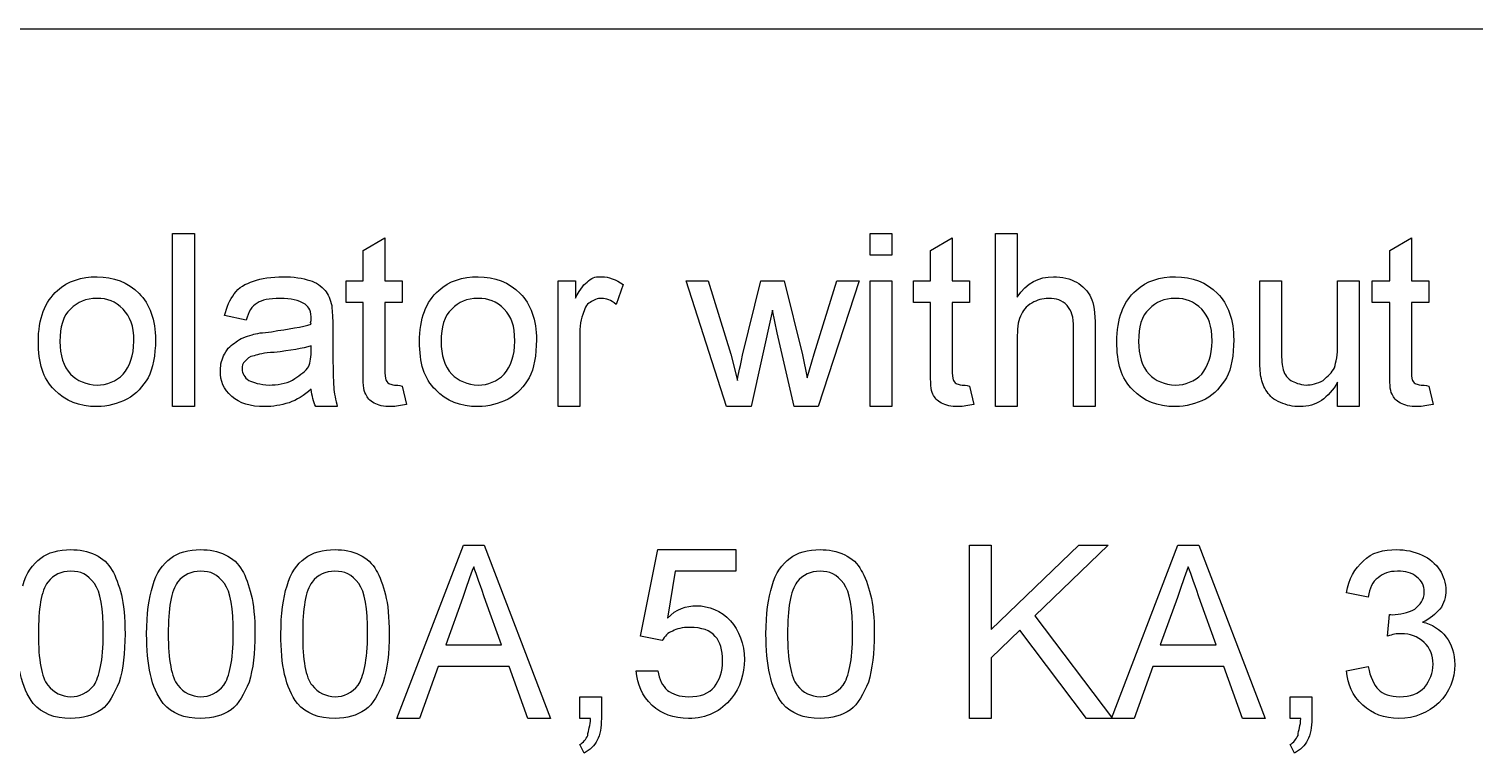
# Model space of a CAD drawing. Header units: millimetres. Extents: x 12 to 286, y 8 to 173.
# Drawn here: x 183.16 to 194.93, y 45.23 to 51.13 of the extents above; entities that cross this region are included whole.
import ezdxf

# ---------------------------------------------------------------- set-up
doc = ezdxf.new("R2010")
doc.units = ezdxf.units.MM
doc.layers.get('0').update_dxf_attribs({"linetype": 'CONTINUOUS'})

msp = doc.modelspace()

# ---------------------------------------------------------------- linework, layer by layer
at = {"color": 0}
for p, q in [((170.279, 51.1253), (279.795, 51.1253)), ((184.326, 48.048), (184.326, 49.4591)), ((184.326, 49.4591), (184.503, 49.4591)), ((184.503, 49.4591), (184.503, 48.048)), ((190.007, 49.2827), (190.007, 49.4591)), ((190.007, 49.4591), (190.183, 49.4591)), ((190.183, 49.4591), (190.183, 49.2827)), ((191.029, 48.048), (191.029, 49.4591)), ((191.029, 49.4591), (191.206, 49.4591)), ((191.206, 49.4591), (191.206, 48.9409)), ((185.878, 49.3201), (186.054, 49.4235)), ((186.054, 49.4235), (186.054, 49.0721)), ((190.5, 49.3201), (190.676, 49.4235)), ((190.676, 49.4235), (190.676, 49.0721)), ((194.24, 49.3201), (194.417, 49.4235)), ((194.417, 49.4235), (194.417, 49.0721)), ((185.878, 49.0721), (185.878, 49.3201)), ((190.183, 49.2827), (190.007, 49.2827)), ((190.5, 49.0721), (190.5, 49.3201)), ((194.24, 49.0721), (194.24, 49.3201)), ((185.738, 48.8957), (185.738, 49.0721)), ((185.738, 49.0721), (185.878, 49.0721)), ((186.054, 49.0721), (186.196, 49.0721)), ((186.196, 49.0721), (186.196, 48.8957)), ((187.465, 48.048), (187.465, 49.0721)), ((187.465, 49.0721), (187.608, 49.0721)), ((187.608, 49.0721), (187.608, 48.9313)), ((187.995, 49.0418), (187.938, 48.8805)), ((188.837, 48.048), (188.508, 49.0721)), ((188.508, 49.0721), (188.689, 49.0721)), ((188.689, 49.0721), (188.874, 48.4766)), ((188.969, 48.4671), (189.116, 49.0721)), ((189.116, 49.0721), (189.308, 49.0721)), ((189.308, 49.0721), (189.457, 48.4699)), ((189.551, 48.4794), (189.735, 49.0721)), ((189.919, 49.0721), (189.585, 48.048)), ((189.735, 49.0721), (189.919, 49.0721)), ((190.007, 48.048), (190.007, 49.0721)), ((190.007, 49.0721), (190.183, 49.0721)), ((190.183, 49.0721), (190.183, 48.048)), ((190.36, 48.8957), (190.36, 49.0721)), ((190.36, 49.0721), (190.5, 49.0721)), ((190.676, 49.0721), (190.817, 49.0721)), ((190.817, 49.0721), (190.817, 48.8957)), ((193.182, 48.4519), (193.182, 49.0721)), ((193.182, 49.0721), (193.358, 49.0721)), ((193.358, 49.0721), (193.358, 48.5359)), ((193.815, 48.5539), (193.815, 49.0721)), ((193.815, 49.0721), (193.992, 49.0721)), ((193.992, 49.0721), (193.992, 48.048)), ((194.098, 48.8957), (194.098, 49.0721)), ((194.098, 49.0721), (194.24, 49.0721)), ((194.417, 49.0721), (194.557, 49.0721)), ((194.557, 49.0721), (194.557, 48.8957)), ((185.878, 48.8957), (185.738, 48.8957)), ((185.878, 48.3415), (185.878, 48.8957)), ((186.196, 48.8957), (186.054, 48.8957)), ((186.054, 48.8957), (186.054, 48.3528)), ((190.5, 48.8957), (190.36, 48.8957)), ((190.5, 48.3415), (190.5, 48.8957)), ((190.817, 48.8957), (190.676, 48.8957)), ((190.676, 48.8957), (190.676, 48.3528)), ((194.24, 48.8957), (194.098, 48.8957)), ((194.24, 48.3415), (194.24, 48.8957)), ((194.557, 48.8957), (194.417, 48.8957)), ((194.417, 48.8957), (194.417, 48.3528)), ((184.926, 48.7535), (184.749, 48.7895)), ((189.213, 48.835), (189.037, 48.048)), ((189.25, 48.6488), (189.213, 48.835)), ((185.631, 48.7204), (185.631, 48.5098)), ((189.389, 48.048), (189.25, 48.6488)), ((191.665, 48.048), (191.665, 48.6862)), ((191.841, 48.7041), (191.841, 48.048)), ((183.232, 48.5771), (183.232, 48.5771)), ((185.454, 48.4946), (185.455, 48.5429)), ((186.337, 48.5771), (186.337, 48.5771)), ((187.642, 48.5937), (187.642, 48.048)), ((191.206, 48.598), (191.206, 48.048)), ((192.017, 48.5771), (192.017, 48.5771)), ((188.874, 48.4766), (188.928, 48.2618)), ((189.457, 48.4699), (189.494, 48.2822)), ((189.494, 48.2822), (189.551, 48.4794)), ((185.455, 48.1902), (185.455, 48.1902)), ((186.196, 48.2148), (186.231, 48.0646)), ((190.817, 48.2148), (190.853, 48.0646)), ((193.815, 48.048), (193.815, 48.248)), ((194.557, 48.2148), (194.593, 48.0646)), ((184.503, 48.048), (184.326, 48.048)), ((185.667, 48.048), (185.491, 48.048)), ((187.642, 48.048), (187.465, 48.048)), ((189.037, 48.048), (188.837, 48.048)), ((189.585, 48.048), (189.389, 48.048)), ((190.183, 48.048), (190.007, 48.048)), ((191.206, 48.048), (191.029, 48.048)), ((191.841, 48.048), (191.665, 48.048)), ((193.992, 48.048), (193.815, 48.048)), ((186.152, 45.5083), (186.694, 46.9194)), ((186.694, 46.9194), (186.863, 46.9194)), ((186.863, 46.9194), (187.405, 45.5083)), ((188.137, 46.1779), (188.277, 46.8835)), ((188.277, 46.8835), (188.913, 46.8835)), ((188.913, 46.8835), (188.913, 46.7071)), ((190.817, 45.5083), (190.817, 46.9194)), ((190.817, 46.9194), (190.993, 46.9194)), ((190.993, 46.9194), (190.993, 46.2333)), ((190.993, 46.2333), (191.707, 46.9194)), ((191.947, 46.9194), (191.35, 46.3448)), ((191.707, 46.9194), (191.947, 46.9194)), ((191.973, 45.5083), (192.515, 46.9194)), ((192.515, 46.9194), (192.684, 46.9194)), ((192.684, 46.9194), (193.226, 45.5083)), ((188.42, 46.7071), (188.356, 46.3243)), ((188.913, 46.7071), (188.42, 46.7071)), ((194.064, 46.4965), (193.887, 46.5307)), ((186.69, 46.4936), (186.551, 46.1077)), ((187.005, 46.1077), (186.878, 46.4619)), ((192.51, 46.4936), (192.371, 46.1077)), ((192.826, 46.1077), (192.699, 46.4619)), ((191.35, 46.3448), (191.981, 45.5083)), ((194.221, 46.1779), (194.239, 46.3543)), ((184.114, 46.1959), (184.114, 46.1959)), ((185.208, 46.1959), (185.208, 46.1959)), ((188.313, 46.1437), (188.137, 46.1779)), ((189.159, 46.1959), (189.159, 46.1959)), ((191.228, 46.2276), (190.993, 46.0015)), ((191.771, 45.5083), (191.228, 46.2276)), ((186.551, 46.1077), (187.005, 46.1077)), ((192.371, 46.1077), (192.826, 46.1077)), ((186.489, 45.9313), (186.337, 45.5083)), ((187.067, 45.9313), (186.489, 45.9313)), ((187.219, 45.5083), (187.067, 45.9313)), ((190.993, 46.0015), (190.993, 45.5083)), ((192.309, 45.9313), (192.158, 45.5083)), ((192.888, 45.9313), (192.309, 45.9313)), ((193.04, 45.5083), (192.888, 45.9313)), ((193.887, 45.8971), (194.064, 45.9313)), ((188.101, 45.8971), (188.277, 45.8971)), ((187.642, 45.5083), (187.642, 45.6847)), ((187.642, 45.6847), (187.818, 45.6847)), ((187.818, 45.6847), (187.818, 45.5083)), ((193.428, 45.5083), (193.428, 45.6847)), ((193.428, 45.6847), (193.605, 45.6847)), ((193.605, 45.6847), (193.605, 45.5083)), ((186.337, 45.5083), (186.152, 45.5083)), ((187.405, 45.5083), (187.219, 45.5083)), ((187.73, 45.5083), (187.642, 45.5083)), ((190.993, 45.5083), (190.817, 45.5083)), ((191.981, 45.5083), (191.771, 45.5083)), ((192.158, 45.5083), (191.973, 45.5083)), ((193.226, 45.5083), (193.04, 45.5083)), ((193.515, 45.5083), (193.428, 45.5083)), ((187.678, 45.2258), (187.642, 45.296)), ((193.463, 45.2258), (193.428, 45.296))]:
    msp.add_line(p, q, dxfattribs=at)
for points in [[(183.389, 48.9948), (183.472, 49.0721), (183.584, 49.1063), (183.71, 49.1063)], [(183.71, 49.1063), (183.843, 49.1063), (183.964, 49.0608), (184.052, 48.9701)], [(184.985, 49.0707), (185.047, 49.094), (185.134, 49.1063), (185.225, 49.1063)], [(185.225, 49.1063), (185.309, 49.1063), (185.388, 49.0968), (185.444, 49.0746)], [(186.494, 48.9948), (186.577, 49.0721), (186.688, 49.1063), (186.814, 49.1063)], [(186.814, 49.1063), (186.948, 49.1063), (187.067, 49.0608), (187.157, 48.9701)], [(187.714, 49.0721), (187.747, 49.1063), (187.783, 49.1063), (187.822, 49.1063)], [(187.822, 49.1063), (187.877, 49.1063), (187.937, 49.0844), (187.995, 49.0418)], [(191.206, 48.9409), (191.284, 49.0594), (191.382, 49.1063), (191.5, 49.1063)], [(191.5, 49.1063), (191.569, 49.1063), (191.637, 49.0911), (191.689, 49.0608)], [(192.174, 48.9948), (192.256, 49.0721), (192.369, 49.1063), (192.494, 49.1063)], [(192.494, 49.1063), (192.628, 49.1063), (192.748, 49.0608), (192.836, 48.9701)], [(183.232, 48.5771), (183.232, 48.7645), (183.285, 48.9038), (183.389, 48.9948)], [(184.828, 48.9659), (184.863, 49.0238), (184.918, 49.0456), (184.985, 49.0707)], [(185.444, 49.0746), (185.492, 49.0636), (185.54, 49.0266), (185.567, 48.9948)], [(185.567, 48.9948), (185.591, 48.9645), (185.612, 48.9204), (185.623, 48.8707)], [(186.337, 48.5771), (186.337, 48.7645), (186.389, 48.9038), (186.494, 48.9948)], [(187.608, 48.9313), (187.646, 49.0142), (187.682, 49.0499), (187.714, 49.0721)], [(191.689, 49.0608), (191.736, 49.0347), (191.783, 48.9892), (191.806, 48.937)], [(192.017, 48.5771), (192.017, 48.7645), (192.07, 48.9038), (192.174, 48.9948)], [(183.71, 48.9299), (183.617, 48.9299), (183.552, 48.901), (183.494, 48.8431)], [(183.922, 48.8417), (183.859, 48.9066), (183.794, 48.9299), (183.71, 48.9299)], [(184.052, 48.9701), (184.138, 48.8887), (184.186, 48.7521), (184.186, 48.5923)], [(184.749, 48.7895), (184.766, 48.8625), (184.792, 48.9218), (184.828, 48.9659)], [(185.015, 48.8915), (184.968, 48.8668), (184.945, 48.8199), (184.926, 48.7535)], [(185.201, 48.9299), (185.108, 48.9299), (185.055, 48.9176), (185.015, 48.8915)], [(185.404, 48.8819), (185.352, 48.9176), (185.291, 48.9299), (185.201, 48.9299)], [(185.455, 48.7564), (185.455, 48.8266), (185.438, 48.8569), (185.404, 48.8819)], [(185.623, 48.8707), (185.62, 48.8488), (185.631, 48.7909), (185.631, 48.7204)], [(186.814, 48.9299), (186.721, 48.9299), (186.656, 48.901), (186.599, 48.8431)], [(187.027, 48.8417), (186.964, 48.9066), (186.899, 48.9299), (186.814, 48.9299)], [(187.157, 48.9701), (187.242, 48.8887), (187.289, 48.7521), (187.289, 48.5923)], [(187.728, 48.8957), (187.694, 48.8844), (187.679, 48.8403), (187.668, 48.799)], [(187.821, 48.9299), (187.785, 48.9299), (187.755, 48.919), (187.728, 48.8957)], [(187.938, 48.8805), (187.894, 48.9176), (187.86, 48.9299), (187.821, 48.9299)], [(191.324, 48.8915), (191.277, 48.8668), (191.251, 48.8294), (191.233, 48.7839)], [(191.461, 48.9299), (191.409, 48.9299), (191.367, 48.9176), (191.324, 48.8915)], [(191.611, 48.8721), (191.569, 48.9176), (191.525, 48.9299), (191.461, 48.9299)], [(191.665, 48.6862), (191.665, 48.7825), (191.647, 48.8336), (191.611, 48.8721)], [(191.806, 48.937), (191.829, 48.8929), (191.841, 48.8061), (191.841, 48.7041)], [(192.494, 48.9299), (192.402, 48.9299), (192.336, 48.901), (192.279, 48.8431)], [(192.708, 48.8417), (192.643, 48.9066), (192.578, 48.9299), (192.494, 48.9299)], [(192.836, 48.9701), (192.923, 48.8887), (192.969, 48.7521), (192.969, 48.5923)], [(183.494, 48.8431), (183.432, 48.7895), (183.408, 48.6957), (183.408, 48.5786)], [(184.01, 48.5828), (184.01, 48.7066), (183.981, 48.7825), (183.922, 48.8417)], [(185.454, 48.7193), (185.444, 48.7384), (185.455, 48.7507), (185.455, 48.7564)], [(186.599, 48.8431), (186.537, 48.7895), (186.513, 48.6957), (186.513, 48.5786)], [(187.113, 48.5828), (187.113, 48.7066), (187.085, 48.7825), (187.027, 48.8417)], [(187.668, 48.799), (187.642, 48.7454), (187.642, 48.6668), (187.642, 48.5937)], [(191.233, 48.7839), (191.206, 48.7412), (191.206, 48.6777), (191.206, 48.598)], [(192.279, 48.8431), (192.217, 48.7895), (192.194, 48.6957), (192.194, 48.5786)], [(192.793, 48.5828), (192.793, 48.7066), (192.764, 48.7825), (192.708, 48.8417)], [(184.843, 48.5757), (184.874, 48.6022), (184.924, 48.6198), (184.973, 48.6336)], [(184.973, 48.6336), (185.004, 48.6473), (185.062, 48.6502), (185.132, 48.6586)], [(185.132, 48.6586), (185.269, 48.6833), (185.386, 48.6957), (185.454, 48.7193)], [(183.364, 48.1845), (183.268, 48.2769), (183.232, 48.4064), (183.232, 48.5771)], [(183.408, 48.5786), (183.408, 48.471), (183.437, 48.3718), (183.494, 48.3126)], [(183.924, 48.3126), (183.974, 48.3775), (184.01, 48.4614), (184.01, 48.5828)], [(184.186, 48.5923), (184.186, 48.4685), (184.165, 48.3581), (184.127, 48.2836)], [(184.749, 48.4766), (184.774, 48.5278), (184.804, 48.551), (184.843, 48.5757)], [(185.455, 48.5429), (185.388, 48.5221), (185.287, 48.5041), (185.152, 48.4904)], [(185.631, 48.5098), (185.631, 48.3747), (185.634, 48.2632), (185.638, 48.2078)], [(186.469, 48.1845), (186.373, 48.2769), (186.337, 48.4064), (186.337, 48.5771)], [(186.513, 48.5786), (186.513, 48.471), (186.542, 48.3718), (186.599, 48.3126)], [(187.027, 48.3126), (187.078, 48.3775), (187.113, 48.4614), (187.113, 48.5828)], [(187.289, 48.5923), (187.289, 48.4685), (187.27, 48.3581), (187.231, 48.2836)], [(192.148, 48.1845), (192.052, 48.2769), (192.017, 48.4064), (192.017, 48.5771)], [(192.194, 48.5786), (192.194, 48.471), (192.221, 48.3718), (192.279, 48.3126)], [(192.708, 48.3126), (192.757, 48.3775), (192.793, 48.4614), (192.793, 48.5828)], [(192.969, 48.5923), (192.969, 48.4685), (192.95, 48.3581), (192.91, 48.2836)], [(193.358, 48.5359), (193.358, 48.4533), (193.361, 48.3926), (193.368, 48.3637)], [(193.789, 48.3651), (193.804, 48.4092), (193.815, 48.471), (193.815, 48.5539)], [(184.715, 48.3401), (184.715, 48.3979), (184.726, 48.4353), (184.749, 48.4766)], [(184.916, 48.4173), (184.892, 48.405), (184.892, 48.3775), (184.892, 48.3528)], [(184.991, 48.4628), (184.949, 48.4558), (184.934, 48.4382), (184.916, 48.4173)], [(185.152, 48.4904), (185.07, 48.4875), (185.022, 48.4724), (184.991, 48.4628)], [(185.425, 48.3609), (185.443, 48.3926), (185.454, 48.4353), (185.454, 48.4946)], [(188.928, 48.2618), (188.923, 48.2836), (188.943, 48.3401), (188.969, 48.4671)], [(193.191, 48.2935), (193.182, 48.3277), (193.182, 48.3789), (193.182, 48.4519)], [(183.494, 48.3126), (183.546, 48.2604), (183.624, 48.2244), (183.71, 48.2244)], [(183.71, 48.2244), (183.789, 48.2244), (183.866, 48.2533), (183.924, 48.3126)], [(184.127, 48.2836), (184.083, 48.2134), (184.03, 48.1513), (183.954, 48.1101)], [(184.809, 48.1309), (184.738, 48.1926), (184.715, 48.2547), (184.715, 48.3401)], [(184.892, 48.3528), (184.892, 48.321), (184.909, 48.285), (184.947, 48.2618)], [(185.302, 48.2632), (185.35, 48.3002), (185.398, 48.3224), (185.425, 48.3609)], [(185.899, 48.1499), (185.878, 48.1817), (185.878, 48.2438), (185.878, 48.3415)], [(186.054, 48.3528), (186.054, 48.3126), (186.057, 48.2794), (186.063, 48.2671)], [(186.063, 48.2671), (186.066, 48.2632), (186.075, 48.2438), (186.086, 48.2353)], [(186.599, 48.3126), (186.651, 48.2604), (186.728, 48.2244), (186.814, 48.2244)], [(186.814, 48.2244), (186.894, 48.2244), (186.971, 48.2533), (187.027, 48.3126)], [(187.231, 48.2836), (187.187, 48.2134), (187.135, 48.1513), (187.059, 48.1101)], [(190.519, 48.1499), (190.5, 48.1817), (190.5, 48.2438), (190.5, 48.3415)], [(190.676, 48.3528), (190.676, 48.3126), (190.679, 48.2794), (190.683, 48.2671)], [(190.683, 48.2671), (190.686, 48.2632), (190.697, 48.2438), (190.708, 48.2353)], [(192.279, 48.3126), (192.33, 48.2604), (192.407, 48.2244), (192.494, 48.2244)], [(192.494, 48.2244), (192.574, 48.2244), (192.651, 48.2533), (192.708, 48.3126)], [(192.91, 48.2836), (192.867, 48.2134), (192.814, 48.1513), (192.739, 48.1101)], [(193.241, 48.1679), (193.209, 48.2092), (193.201, 48.2438), (193.191, 48.2935)], [(193.368, 48.3637), (193.374, 48.321), (193.399, 48.2865), (193.433, 48.2618)], [(193.697, 48.2618), (193.733, 48.2988), (193.771, 48.3224), (193.789, 48.3651)], [(194.259, 48.1499), (194.24, 48.1817), (194.24, 48.2438), (194.24, 48.3415)], [(194.417, 48.3528), (194.417, 48.3126), (194.418, 48.2794), (194.423, 48.2671)], [(194.423, 48.2671), (194.426, 48.2632), (194.436, 48.2438), (194.447, 48.2353)], [(183.71, 48.048), (183.562, 48.048), (183.453, 48.0935), (183.364, 48.1845)], [(184.947, 48.2618), (184.978, 48.248), (185.039, 48.2244), (185.112, 48.2244)], [(185.112, 48.2244), (185.179, 48.2244), (185.245, 48.2367), (185.302, 48.2632)], [(185.455, 48.1902), (185.396, 48.1376), (185.335, 48.102), (185.275, 48.0797)], [(185.491, 48.048), (185.471, 48.0882), (185.461, 48.1348), (185.455, 48.1902)], [(185.638, 48.2078), (185.641, 48.1584), (185.654, 48.0991), (185.667, 48.048)], [(185.968, 48.0769), (185.929, 48.0977), (185.912, 48.1196), (185.899, 48.1499)], [(186.086, 48.2353), (186.087, 48.2367), (186.114, 48.2244), (186.134, 48.2244)], [(186.134, 48.2244), (186.147, 48.2244), (186.17, 48.2215), (186.196, 48.2148)], [(186.814, 48.048), (186.666, 48.048), (186.556, 48.0935), (186.469, 48.1845)], [(190.59, 48.0769), (190.551, 48.0977), (190.533, 48.1196), (190.519, 48.1499)], [(190.708, 48.2353), (190.708, 48.2367), (190.736, 48.2244), (190.756, 48.2244)], [(190.756, 48.2244), (190.769, 48.2244), (190.792, 48.2215), (190.817, 48.2148)], [(192.494, 48.048), (192.345, 48.048), (192.236, 48.0935), (192.148, 48.1845)], [(193.351, 48.0826), (193.292, 48.1044), (193.266, 48.1334), (193.241, 48.1679)], [(193.433, 48.2618), (193.465, 48.248), (193.508, 48.2244), (193.558, 48.2244)], [(193.815, 48.248), (193.741, 48.1182), (193.639, 48.048), (193.51, 48.048)], [(193.558, 48.2244), (193.599, 48.2244), (193.653, 48.2367), (193.697, 48.2618)], [(194.328, 48.0769), (194.29, 48.0977), (194.273, 48.1196), (194.259, 48.1499)], [(194.447, 48.2353), (194.448, 48.2367), (194.474, 48.2244), (194.495, 48.2244)], [(194.495, 48.2244), (194.507, 48.2244), (194.532, 48.2215), (194.557, 48.2148)], [(183.954, 48.1101), (183.874, 48.0716), (183.799, 48.048), (183.71, 48.048)], [(185.077, 48.048), (184.958, 48.048), (184.871, 48.0755), (184.809, 48.1309)], [(185.275, 48.0797), (185.203, 48.0603), (185.146, 48.048), (185.077, 48.048)], [(186.107, 48.048), (186.042, 48.048), (186.001, 48.0579), (185.968, 48.0769)], [(186.231, 48.0646), (186.186, 48.0603), (186.144, 48.048), (186.107, 48.048)], [(187.059, 48.1101), (186.979, 48.0716), (186.902, 48.048), (186.814, 48.048)], [(190.729, 48.048), (190.664, 48.048), (190.623, 48.0579), (190.59, 48.0769)], [(190.853, 48.0646), (190.806, 48.0603), (190.766, 48.048), (190.729, 48.048)], [(192.739, 48.1101), (192.658, 48.0716), (192.582, 48.048), (192.494, 48.048)], [(193.51, 48.048), (193.449, 48.048), (193.401, 48.0589), (193.351, 48.0826)], [(194.467, 48.048), (194.403, 48.048), (194.361, 48.0579), (194.328, 48.0769)], [(194.593, 48.0646), (194.546, 48.0603), (194.505, 48.048), (194.467, 48.048)], [(183.251, 46.8133), (183.311, 46.8602), (183.399, 46.8835), (183.497, 46.8835)], [(183.497, 46.8835), (183.564, 46.8835), (183.636, 46.8697), (183.697, 46.8408)], [(184.31, 46.8133), (184.369, 46.8602), (184.457, 46.8835), (184.555, 46.8835)], [(184.555, 46.8835), (184.623, 46.8835), (184.694, 46.8697), (184.755, 46.8408)], [(185.404, 46.8133), (185.463, 46.8602), (185.552, 46.8835), (185.649, 46.8835)], [(185.649, 46.8835), (185.716, 46.8835), (185.789, 46.8697), (185.849, 46.8408)], [(189.355, 46.8133), (189.414, 46.8602), (189.502, 46.8835), (189.6, 46.8835)], [(189.6, 46.8835), (189.666, 46.8835), (189.739, 46.8697), (189.8, 46.8408)], [(194.026, 46.7914), (194.088, 46.8602), (194.19, 46.8835), (194.298, 46.8835)], [(194.298, 46.8835), (194.364, 46.8835), (194.441, 46.8683), (194.505, 46.8394)], [(183.105, 46.5889), (183.134, 46.6961), (183.187, 46.7663), (183.251, 46.8133)], [(183.697, 46.8408), (183.756, 46.8147), (183.803, 46.7692), (183.833, 46.7141)], [(184.164, 46.5889), (184.193, 46.6961), (184.245, 46.7663), (184.31, 46.8133)], [(184.755, 46.8408), (184.814, 46.8147), (184.861, 46.7692), (184.892, 46.7141)], [(185.258, 46.5889), (185.286, 46.6961), (185.339, 46.7663), (185.404, 46.8133)], [(185.849, 46.8408), (185.907, 46.8147), (185.955, 46.7692), (185.984, 46.7141)], [(186.778, 46.7431), (186.745, 46.6644), (186.721, 46.5818), (186.69, 46.4936)], [(186.878, 46.4619), (186.833, 46.5899), (186.803, 46.6729), (186.778, 46.7431)], [(189.209, 46.5889), (189.238, 46.6961), (189.29, 46.7663), (189.355, 46.8133)], [(189.8, 46.8408), (189.859, 46.8147), (189.906, 46.7692), (189.935, 46.7141)], [(192.599, 46.7431), (192.566, 46.6644), (192.542, 46.5818), (192.51, 46.4936)], [(192.699, 46.4619), (192.654, 46.5899), (192.624, 46.6729), (192.599, 46.7431)], [(193.887, 46.5307), (193.906, 46.6439), (193.955, 46.7307), (194.026, 46.7914)], [(194.505, 46.8394), (194.561, 46.8118), (194.615, 46.7678), (194.648, 46.7155)], [(183.308, 46.6189), (183.256, 46.5487), (183.232, 46.4012), (183.232, 46.1959)], [(183.496, 46.7071), (183.416, 46.7071), (183.359, 46.6781), (183.308, 46.6189)], [(183.69, 46.6065), (183.63, 46.6838), (183.578, 46.7071), (183.496, 46.7071)], [(183.833, 46.7141), (183.862, 46.6686), (183.888, 46.5928), (183.908, 46.5145)], [(184.366, 46.6189), (184.314, 46.5487), (184.29, 46.4012), (184.29, 46.1959)], [(184.554, 46.7071), (184.474, 46.7071), (184.417, 46.6781), (184.366, 46.6189)], [(184.748, 46.6065), (184.689, 46.6838), (184.636, 46.7071), (184.554, 46.7071)], [(184.892, 46.7141), (184.92, 46.6686), (184.947, 46.5928), (184.966, 46.5145)], [(185.461, 46.6189), (185.408, 46.5487), (185.385, 46.4012), (185.385, 46.1959)], [(185.648, 46.7071), (185.568, 46.7071), (185.51, 46.6781), (185.461, 46.6189)], [(185.842, 46.6065), (185.783, 46.6838), (185.729, 46.7071), (185.648, 46.7071)], [(185.984, 46.7141), (186.014, 46.6686), (186.039, 46.5928), (186.06, 46.5145)], [(189.411, 46.6189), (189.359, 46.5487), (189.335, 46.4012), (189.335, 46.1959)], [(189.599, 46.7071), (189.519, 46.7071), (189.461, 46.6781), (189.411, 46.6189)], [(189.793, 46.6065), (189.734, 46.6838), (189.68, 46.7071), (189.599, 46.7071)], [(189.935, 46.7141), (189.965, 46.6686), (189.992, 46.5928), (190.011, 46.5145)], [(194.145, 46.6549), (194.098, 46.6245), (194.075, 46.5667), (194.064, 46.4965)], [(194.303, 46.7071), (194.23, 46.7071), (194.188, 46.6908), (194.145, 46.6549)], [(194.461, 46.6591), (194.417, 46.6961), (194.368, 46.7071), (194.303, 46.7071)], [(194.521, 46.5363), (194.521, 46.5956), (194.502, 46.6273), (194.461, 46.6591)], [(194.648, 46.7155), (194.674, 46.6729), (194.697, 46.6094), (194.697, 46.5501)], [(183.761, 46.1959), (183.761, 46.4083), (183.738, 46.5391), (183.69, 46.6065)], [(183.908, 46.5145), (183.927, 46.4414), (183.938, 46.3296), (183.938, 46.1959)], [(184.114, 46.1959), (184.114, 46.3613), (184.131, 46.4866), (184.164, 46.5889)], [(184.82, 46.1959), (184.82, 46.4083), (184.796, 46.5391), (184.748, 46.6065)], [(184.966, 46.5145), (184.985, 46.4414), (184.996, 46.3296), (184.996, 46.1959)], [(185.208, 46.1959), (185.208, 46.3613), (185.225, 46.4866), (185.258, 46.5889)], [(185.914, 46.1959), (185.914, 46.4083), (185.891, 46.5391), (185.842, 46.6065)], [(186.06, 46.5145), (186.078, 46.4414), (186.09, 46.3296), (186.09, 46.1959)], [(189.159, 46.1959), (189.159, 46.3613), (189.176, 46.4866), (189.209, 46.5889)], [(189.865, 46.1959), (189.865, 46.4083), (189.841, 46.5391), (189.793, 46.6065)], [(190.011, 46.5145), (190.03, 46.4414), (190.041, 46.3296), (190.041, 46.1959)], [(194.443, 46.3984), (194.487, 46.4372), (194.521, 46.4742), (194.521, 46.5363)], [(194.697, 46.5501), (194.697, 46.5007), (194.682, 46.4439), (194.649, 46.3984)], [(188.356, 46.3243), (188.429, 46.4012), (188.51, 46.4263), (188.593, 46.4263)], [(188.593, 46.4263), (188.691, 46.4263), (188.795, 46.3846), (188.87, 46.3035)], [(194.263, 46.3532), (194.321, 46.3543), (194.389, 46.3684), (194.443, 46.3984)], [(194.649, 46.3984), (194.611, 46.3628), (194.569, 46.3173), (194.507, 46.2911)], [(188.87, 46.3035), (188.936, 46.2276), (188.983, 46.1162), (188.983, 45.9878)], [(194.239, 46.3543), (194.237, 46.3543), (194.258, 46.3532), (194.263, 46.3532)], [(194.507, 46.2911), (194.582, 46.2813), (194.653, 46.2319), (194.699, 46.1712)], [(183.191, 45.6297), (183.092, 45.7606), (183.056, 45.9422), (183.056, 46.1959)], [(183.232, 46.1959), (183.232, 45.9853), (183.259, 45.8403), (183.309, 45.7786)], [(183.686, 45.7786), (183.727, 45.8445), (183.761, 45.9796), (183.761, 46.1959)], [(183.938, 46.1959), (183.938, 46.0446), (183.922, 45.9066), (183.89, 45.8047)], [(184.249, 45.6297), (184.15, 45.7606), (184.114, 45.9422), (184.114, 46.1959)], [(184.29, 46.1959), (184.29, 45.9853), (184.317, 45.8403), (184.368, 45.7786)], [(184.744, 45.7786), (184.785, 45.8445), (184.82, 45.9796), (184.82, 46.1959)], [(184.996, 46.1959), (184.996, 46.0446), (184.981, 45.9066), (184.948, 45.8047)], [(185.342, 45.6297), (185.244, 45.7606), (185.208, 45.9422), (185.208, 46.1959)], [(185.385, 46.1959), (185.385, 45.9853), (185.409, 45.8403), (185.461, 45.7786)], [(185.837, 45.7786), (185.878, 45.8445), (185.914, 45.9796), (185.914, 46.1959)], [(186.09, 46.1959), (186.09, 46.0446), (186.074, 45.9066), (186.041, 45.8047)], [(188.399, 46.2195), (188.359, 46.2097), (188.335, 46.174), (188.313, 46.1437)], [(188.54, 46.2499), (188.474, 46.2499), (188.432, 46.2386), (188.399, 46.2195)], [(188.746, 46.1768), (188.703, 46.2248), (188.637, 46.2499), (188.54, 46.2499)], [(188.806, 45.9768), (188.806, 46.0692), (188.787, 46.1285), (188.746, 46.1768)], [(189.293, 45.6297), (189.195, 45.7606), (189.159, 45.9422), (189.159, 46.1959)], [(189.335, 46.1959), (189.335, 45.9853), (189.362, 45.8403), (189.413, 45.7786)], [(189.789, 45.7786), (189.83, 45.8445), (189.865, 45.9796), (189.865, 46.1959)], [(190.041, 46.1959), (190.041, 46.0446), (190.024, 45.9066), (189.993, 45.8047)], [(194.334, 46.1973), (194.295, 46.203), (194.266, 46.1906), (194.221, 46.1779)], [(194.52, 46.1271), (194.461, 46.1793), (194.409, 46.1973), (194.334, 46.1973)], [(194.699, 46.1712), (194.744, 46.1133), (194.769, 46.0361), (194.769, 45.9465)], [(194.593, 45.9493), (194.593, 46.0266), (194.568, 46.0802), (194.52, 46.1271)], [(188.739, 45.7648), (188.783, 45.8265), (188.806, 45.8886), (188.806, 45.9768)], [(188.983, 45.9878), (188.983, 45.8706), (188.948, 45.7606), (188.878, 45.6724)], [(194.064, 45.9313), (194.081, 45.8445), (194.11, 45.781), (194.149, 45.7426)], [(194.522, 45.7606), (194.568, 45.8212), (194.593, 45.8749), (194.593, 45.9493)], [(194.769, 45.9465), (194.769, 45.8308), (194.725, 45.7207), (194.639, 45.635)], [(183.89, 45.8047), (183.849, 45.708), (183.808, 45.6255), (183.744, 45.5785)], [(184.948, 45.8047), (184.908, 45.708), (184.866, 45.6255), (184.802, 45.5785)], [(186.041, 45.8047), (186.002, 45.708), (185.961, 45.6255), (185.894, 45.5785)], [(188.232, 45.6145), (188.148, 45.6971), (188.112, 45.78), (188.101, 45.8971)], [(188.277, 45.8971), (188.289, 45.8265), (188.316, 45.7729), (188.356, 45.7369)], [(189.993, 45.8047), (189.953, 45.708), (189.912, 45.6255), (189.847, 45.5785)], [(194.02, 45.6159), (193.933, 45.6985), (193.898, 45.781), (193.887, 45.8971)], [(183.309, 45.7786), (183.358, 45.7207), (183.423, 45.6847), (183.497, 45.6847)], [(183.497, 45.6847), (183.566, 45.6847), (183.635, 45.7165), (183.686, 45.7786)], [(184.368, 45.7786), (184.416, 45.7207), (184.481, 45.6847), (184.555, 45.6847)], [(184.555, 45.6847), (184.624, 45.6847), (184.693, 45.7165), (184.744, 45.7786)], [(185.461, 45.7786), (185.51, 45.7207), (185.575, 45.6847), (185.649, 45.6847)], [(185.649, 45.6847), (185.718, 45.6847), (185.787, 45.7165), (185.837, 45.7786)], [(188.356, 45.7369), (188.393, 45.708), (188.454, 45.6847), (188.529, 45.6847)], [(188.529, 45.6847), (188.623, 45.6847), (188.695, 45.7108), (188.739, 45.7648)], [(189.413, 45.7786), (189.461, 45.7207), (189.526, 45.6847), (189.6, 45.6847)], [(189.6, 45.6847), (189.669, 45.6847), (189.738, 45.7165), (189.789, 45.7786)], [(194.149, 45.7426), (194.182, 45.708), (194.245, 45.6847), (194.321, 45.6847)], [(194.321, 45.6847), (194.405, 45.6847), (194.476, 45.7094), (194.522, 45.7606)], [(183.497, 45.5083), (183.36, 45.5083), (183.264, 45.5482), (183.191, 45.6297)], [(183.744, 45.5785), (183.673, 45.5316), (183.596, 45.5083), (183.497, 45.5083)], [(184.555, 45.5083), (184.419, 45.5083), (184.322, 45.5482), (184.249, 45.6297)], [(184.802, 45.5785), (184.731, 45.5316), (184.654, 45.5083), (184.555, 45.5083)], [(185.649, 45.5083), (185.513, 45.5083), (185.416, 45.5482), (185.342, 45.6297)], [(185.894, 45.5785), (185.824, 45.5316), (185.748, 45.5083), (185.649, 45.5083)], [(188.528, 45.5083), (188.406, 45.5083), (188.309, 45.5443), (188.232, 45.6145)], [(188.878, 45.6724), (188.793, 45.5662), (188.675, 45.5083), (188.528, 45.5083)], [(189.6, 45.5083), (189.464, 45.5083), (189.367, 45.5482), (189.293, 45.6297)], [(189.847, 45.5785), (189.775, 45.5316), (189.699, 45.5083), (189.6, 45.5083)], [(194.315, 45.5083), (194.195, 45.5083), (194.098, 45.5443), (194.02, 45.6159)], [(194.639, 45.635), (194.55, 45.5553), (194.445, 45.5083), (194.315, 45.5083)], [(187.707, 45.3704), (187.711, 45.4131), (187.729, 45.4477), (187.73, 45.5083)], [(187.818, 45.5083), (187.818, 45.4353), (187.807, 45.376), (187.785, 45.3305)], [(193.493, 45.3704), (193.497, 45.4131), (193.514, 45.4477), (193.515, 45.5083)], [(193.605, 45.5083), (193.605, 45.4353), (193.594, 45.376), (193.57, 45.3305)], [(187.642, 45.296), (187.671, 45.3125), (187.693, 45.3376), (187.707, 45.3704)], [(187.785, 45.3305), (187.762, 45.2864), (187.726, 45.2508), (187.678, 45.2258)], [(193.428, 45.296), (193.457, 45.3125), (193.478, 45.3376), (193.493, 45.3704)], [(193.57, 45.3305), (193.547, 45.2864), (193.512, 45.2508), (193.463, 45.2258)]]:
    msp.add_open_spline(points, degree=3, dxfattribs=at)

doc.saveas('drawing.dxf')
